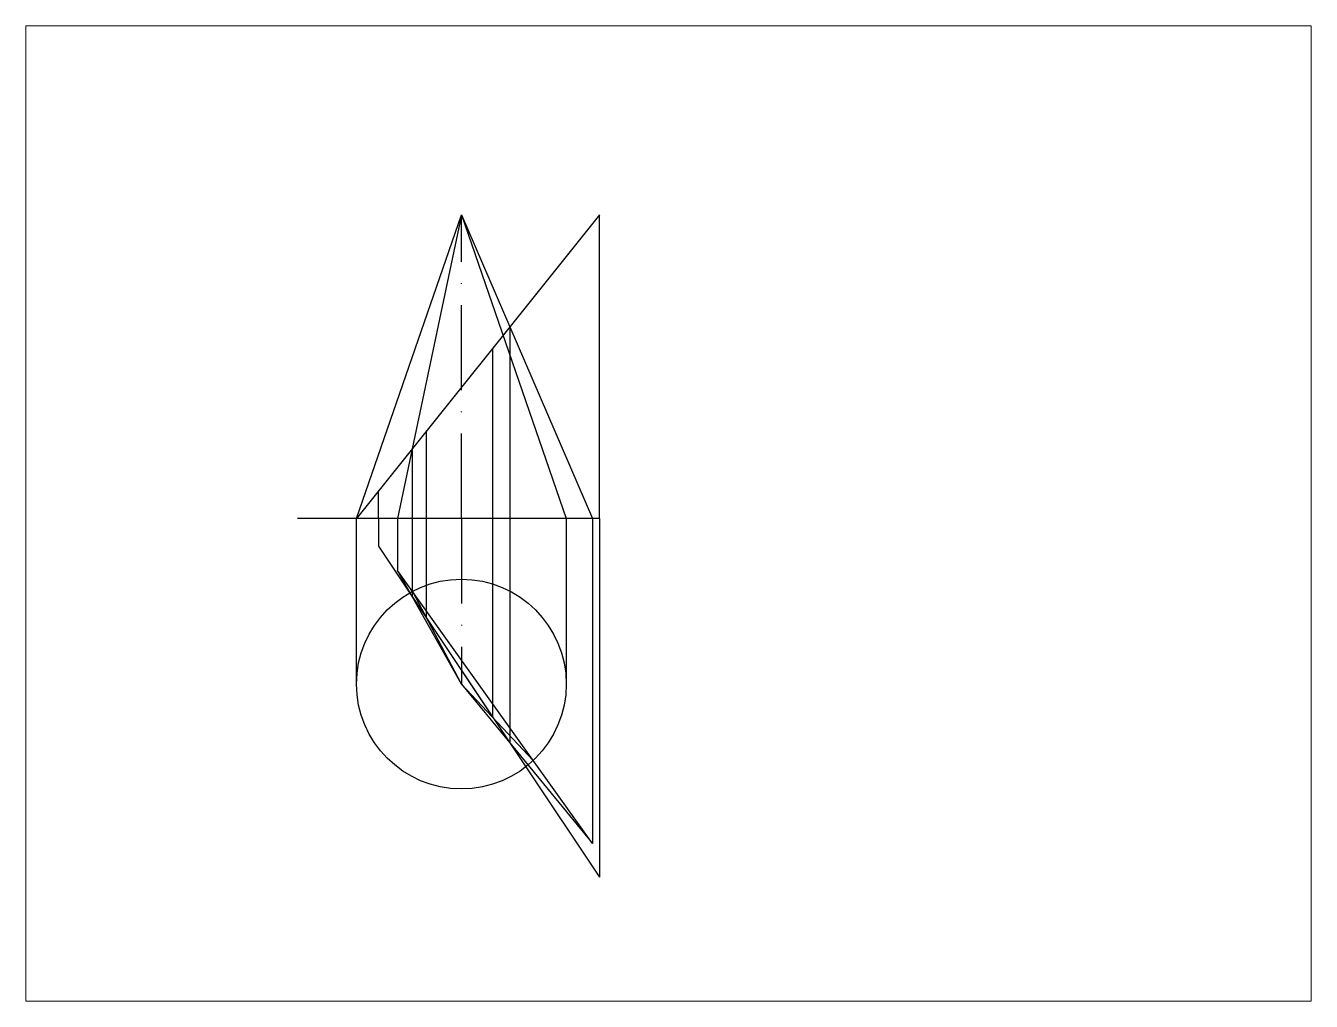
# Paper-space layout 'Лист1' of a CAD drawing. Header units: millimetres. Extents: x 26 to 231, y 20 to 176.
# The model-space entities are those that its viewports show. They can reach past a viewport. Long polylines and large blocks are cut down to what shows.
import ezdxf

# ---------------------------------------------------------------- set-up
doc = ezdxf.new("R2010")
doc.units = ezdxf.units.MM
doc.linetypes.add('ACAD_ISO10W100', pattern=[18, 12, -3, 0, -3])

msp = doc.modelspace()

# ---------------------------------------------------------------- linework, layer by layer
at = {"color": 4}
for p, q in [((206, 215.97), (162, 160.97)), ((166, 155.97), (206, 95.97))]:
    msp.add_line(p, q, dxfattribs=at)
for p, q in [((162, 160.97), (181, 215.97)), ((181, 215.97), (200, 160.97)), ((206, 160.97), (206, 215.97)), ((189.77, 195.69), (189.77, 120.32)), ((172.09, 173.59), (172.09, 146.84)), ((166, 160.97), (166, 165.97)), ((166, 160.97), (151.31, 160.97)), ((162, 130.97), (162, 160.97)), ((206, 160.97), (166, 160.97)), ((166, 160.97), (166, 155.97)), ((206, 160.97), (181, 160.97)), ((200, 160.97), (200, 130.97)), ((206, 160.97), (206, 95.97)), ((204.78, 104.42), (204.78, 102.08))]:
    msp.add_line(p, q)
at = {"color": 5}
for p, q in [((181, 215.97), (172.09, 173.59)), ((181, 215.97), (189.77, 195.69)), ((189.77, 195.69), (204.78, 160.97)), ((172.09, 173.59), (169.43, 160.97)), ((172.09, 146.84), (169.43, 151.56)), ((204.78, 102.08), (169.43, 151.56)), ((181, 130.97), (172.09, 146.84)), ((181, 130.97), (172.13, 147.78)), ((181, 130.97), (189.77, 120.32)), ((181, 130.97), (194.02, 117.14)), ((189.77, 120.32), (204.78, 102.08))]:
    msp.add_line(p, q, dxfattribs=at)
at = {"linetype": 'ACAD_ISO10W100'}
for q in [(181, 215.97), (181, 130.97)]:
    msp.add_line((181, 160.97), q, dxfattribs=at)
at = {"color": 1}
for p, q in [((186.71, 124.91), (186.71, 191.86)), ((174.69, 142.93), (174.69, 176.84))]:
    msp.add_line(p, q, dxfattribs=at)
at = {"color": 18, "true_color": 0x000000}
for p, q in [((169.43, 160.97), (169.43, 151.56)), ((204.78, 160.97), (204.78, 104.42)), ((172.09, 146.84), (189.77, 120.32))]:
    msp.add_line(p, q, dxfattribs=at)
msp.add_circle((181, 130.97), 19)

psp = doc.layouts.new('Лист1')

# ---------------------------------------------------------------- viewports
at = {"layer": '0'}
psp.add_viewport(center=(128.5, 97.5), size=(205.6, 156), view_center_point=(218.53, 161.87), view_height=176.7464, dxfattribs=at)

doc.saveas('drawing.dxf')
